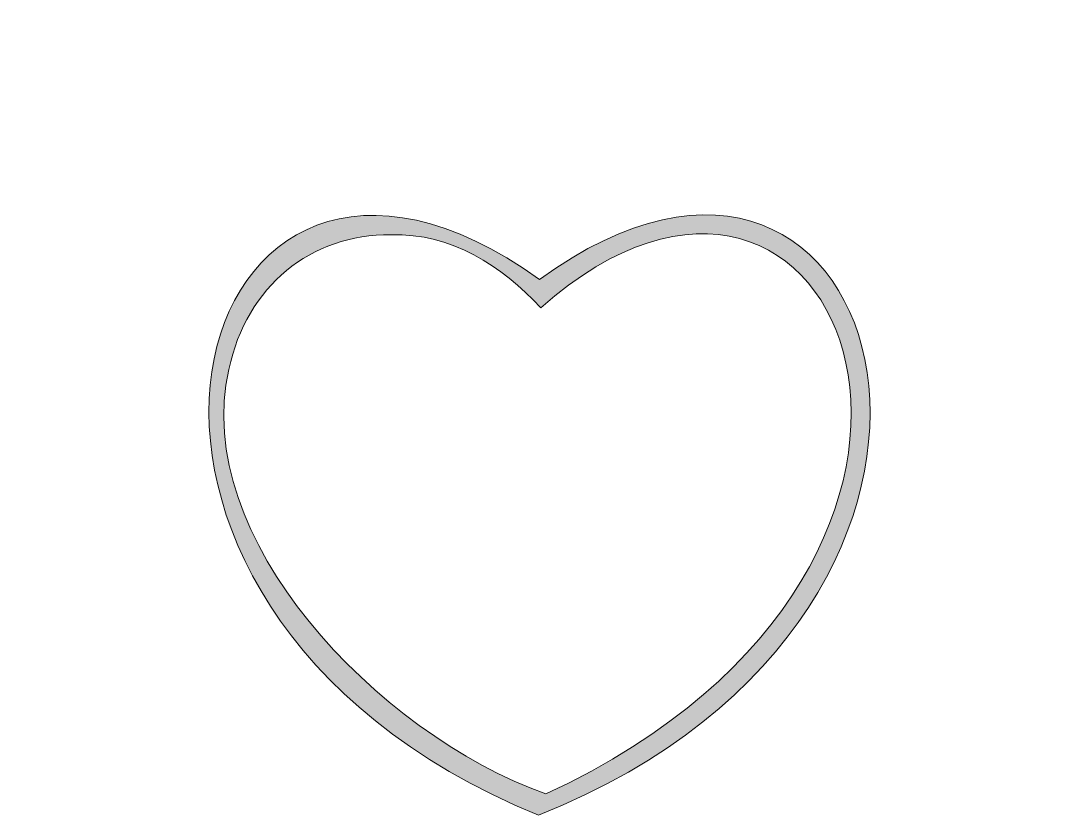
# Model space of a CAD drawing. Extents: x -223 to 646, y -387 to -15.
# Drawn here: x -223 to 40.5, y -216.8 to -15.3 of the extents above; entities that cross this region are included whole.
import ezdxf

# ---------------------------------------------------------------- set-up
doc = ezdxf.new("R2010")
doc.units = 0
doc.header["$MEASUREMENT"] = 0
doc.layers.add('Layer 1', color=7, linetype='Continuous', lineweight=0)

msp = doc.modelspace()

# ---------------------------------------------------------------- hatches: boundary and pattern name
at = {"layer": 'Layer 1', "true_color": 0xed1c24, "transparency": 33554687}
h = msp.add_hatch(color=240, dxfattribs=at)
h.dxf.hatch_style = 2
edge = h.paths.add_edge_path()
edge.add_spline(control_points=[(-129.15, -69.57), (-149.33, -69.42), (-165.84, -82.6), (-170.19, -103.72), (-180.13, -146.1), (-132.9, -196.03), (-89.85, -211.43), (38.42, -151.79), (-14.94, -20.68), (-91.18, -88.1), (-101.19, -77.38), (-113.69, -69.18), (-129.15, -69.57)], knot_values=[0, 0, 0, 0, 1, 1, 1, 2, 2, 2, 3, 3, 3, 4, 4, 4, 4], degree=3, periodic=0)
edge = h.paths.add_edge_path()
edge.add_spline(control_points=[(-91.75, -216.82), (-222.96, -163.05), (-181.41, -15.92), (-91.48, -80.96), (-1.95, -15.3), (40.48, -164.11), (-91.75, -216.82)], knot_values=[0, 0, 0, 0, 1, 1, 1, 2, 2, 2, 2], degree=3, periodic=0)

# ---------------------------------------------------------------- linework, layer by layer
at = {"layer": 'Layer 1'}
for points, knots in [([(-91.75, -216.82), (-222.96, -163.05), (-181.41, -15.92), (-91.48, -80.96), (-1.95, -15.3), (40.48, -164.11), (-91.75, -216.82)], [0, 0, 0, 0, 1, 1, 1, 2, 2, 2, 2]), ([(-129.15, -69.57), (-149.33, -69.42), (-165.84, -82.6), (-170.19, -103.72), (-180.13, -146.1), (-132.9, -196.03), (-89.85, -211.43), (38.42, -151.79), (-14.94, -20.68), (-91.18, -88.1), (-101.19, -77.38), (-113.69, -69.18), (-129.15, -69.57)], [0, 0, 0, 0, 1, 1, 1, 2, 2, 2, 3, 3, 3, 4, 4, 4, 4])]:
    msp.add_open_spline(points, degree=3, knots=knots, dxfattribs=at)

doc.saveas('drawing.dxf')
